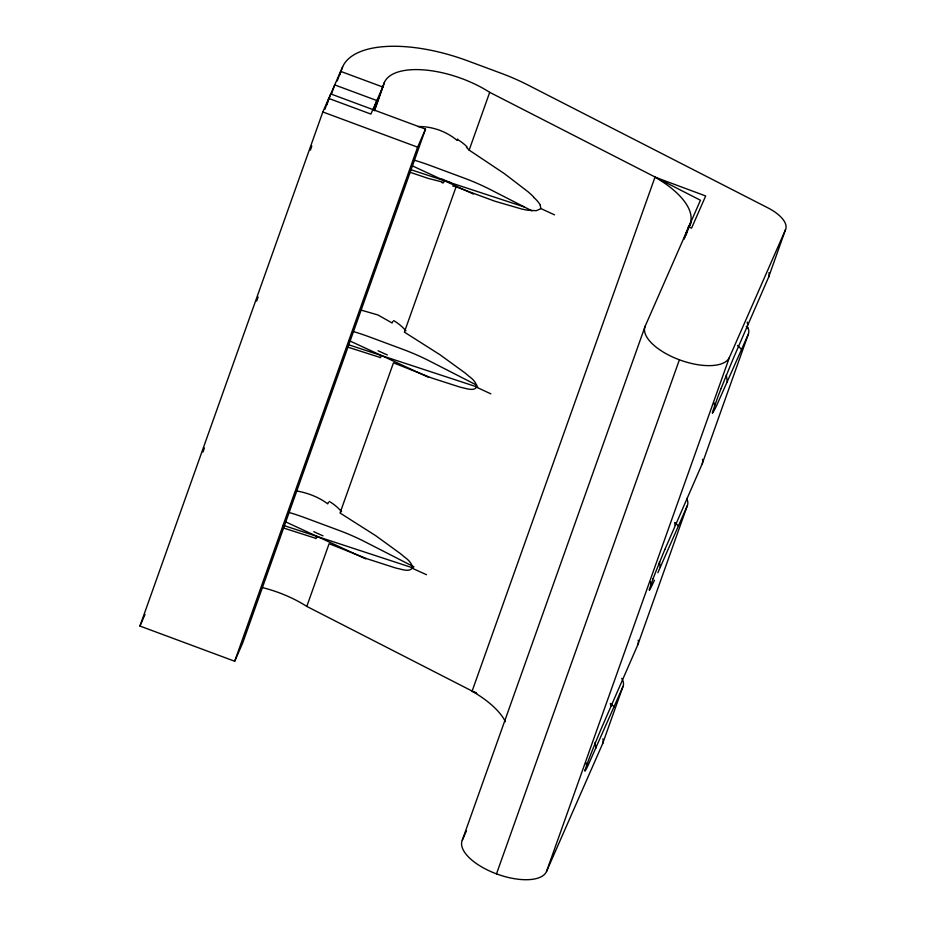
<?xml version="1.0" encoding="UTF-8"?>
<svg xmlns="http://www.w3.org/2000/svg" width="926" height="926" viewBox="0 0 926 926"><rect width="100%" height="100%" fill="white"/><g stroke="black" fill="none" stroke-linecap="round" stroke-linejoin="round"><path stroke-width="1.39" d="M374.463 110.75L384.417 82.379A69.67 30.477 19.6 0 1 489.704 92.334L700.45 200.259L645.202 326.114L462.294 840.195A44.946 19.666 19.6 0 0 496.498 873.878A44.946 19.666 19.6 0 0 546.537 871.47L602.629 743.682L622.955 686.571A33.706 14.747 19.6 0 0 621.751 678.33M476.751 693.424L306.795 606.414L329.112 543.701L367.506 558.934L395.634 567.985A109.499 94.255 54.2 0 0 400.078 569.015C415.392 573.645 415.288 564.547 404.361 556.954A109.499 94.255 54.2 0 0 400.669 553.817L375.759 535.714L340.039 513.004L393.469 362.818L431.852 378.051L459.99 387.103A109.499 94.255 54.2 0 0 464.435 388.133C479.807 392.751 479.622 383.758 468.718 376.083A109.499 94.255 54.2 0 0 465.026 372.935L440.116 354.832L404.384 332.121L456.067 186.867L494.611 201.127L521.789 209.044A111.838 96.269 54.2 0 0 526.825 210.04A84.197 72.483 54.2 0 0 528.051 210.237L536.212 210.7L540.252 208.998A3.021 2.604 54.2 0 0 540.564 208.408A3.021 2.604 54.2 0 0 540.703 207.725L540.228 205.375M585.151 769.772L588.751 759.575A26.889 0.764 -69.6 0 1 591.309 753.023L592.281 750.535A79.208 2.246 -69.6 0 1 594.77 744.354M649.508 588.89L653.108 578.692M476.878 387.381L490.838 393.839M721.076 388.573A39.494 1.123 -69.6 0 0 718.182 395.992L712.603 411.781A41.473 1.169 -69.6 0 0 712.441 412.846M326.878 104.8L330.744 93.92L425.52 129.119L242.612 643.2L234.695 661.245L139.93 626.045L322.827 111.965L342.632 66.857A112.37 49.159 19.6 0 1 467.723 60.861L501.325 73.339A112.37 49.159 19.6 0 1 527.901 84.995L767.862 207.841A33.706 14.747 19.6 0 1 785.537 229.602L768.603 277.21L733.681 357.586A285.729 8.079 -69.6 0 0 731.193 363.582L725.799 376.766A116.468 3.299 -69.6 0 0 723.38 382.785L721.088 388.538M202.968 452.038L204.414 447.952M256.676 301.077L258.123 296.991M310.384 150.116L311.83 146.03M324.899 109.314L328.765 98.434L370.886 114.072L383.514 85.308M331.323 94.417L334.714 84.903L376.824 100.54L373.444 110.067M337.261 80.886L340.652 71.371L382.774 87.009M339.726 75.018L342.632 66.857M374.417 110.495L384.417 82.379M234.695 661.245L417.603 147.165L425.52 129.119M533.665 196.96L533.006 196.312A84.197 72.483 54.2 0 0 531.385 194.761A116.028 99.881 54.2 0 0 527.959 191.705L504.392 173.637L469.146 150.116L489.704 92.334M505.422 721.713A78.664 34.412 19.6 0 0 472.086 691.224L654.995 177.144L705.681 195.965L691.572 228.12L688.435 226.951L684.152 239.001M684.164 238.63L686.583 231.836M686.016 235.169L689.824 224.462A78.664 34.412 19.6 0 0 654.995 177.144M689.812 226.013L691.271 221.939M496.498 873.878L679.395 359.797A44.946 19.666 19.6 0 1 645.202 326.114M546.537 871.47L729.433 357.39L785.537 229.602M594.77 744.342L597.571 737.478A196.856 5.568 -69.6 0 1 600.557 730.29L637.852 644.681L687.312 505.689A33.706 14.747 19.6 0 0 686.675 498.489M664.914 549.396L702.209 463.799L748.277 334.321A33.706 14.747 19.6 0 0 747.074 326.079M412.487 568.367L426.492 574.71M659.127 563.459L661.928 556.595A196.856 5.568 -69.6 0 1 664.914 549.407M139.93 626.045L145.023 614.447M462.294 840.195L466.322 831.027M748.277 334.321L716.574 405.681A291.285 8.241 -69.6 0 1 715.532 407.81L713.367 411.885A122.487 3.461 -69.6 0 1 712.707 412.857L712.441 412.938M687.312 505.689L657.865 572.719M622.955 686.571L588.01 765.536A201.15 5.695 -69.6 0 1 586.702 768.175L585.66 770.096A80.446 2.28 -69.6 0 1 585.012 770.941L585 770.895M689.824 224.462L688.435 226.951M654.474 580.185L652.367 584.665A201.15 5.695 -69.6 0 1 651.059 587.292L650.017 589.214A80.446 2.28 -69.6 0 1 649.369 590.059L649.357 590.024M417.985 126.538C432.072 126.318 446.309 131.284 457.062 140.393A34.146 2.303 -68.5 0 1 457.652 139.016M295.788 490.815C307.212 492.701 318.44 496.88 327.746 503.86A25.083 1.69 -68.5 0 1 328.406 502.378M361.047 310.083L377.912 314.967L392.103 322.977A25.083 1.69 -68.5 0 1 392.763 321.496M456.067 186.867L452.733 185.952M410.264 169.493L524.336 206.961M349.009 344.9L477.723 387.184M283.298 525.343L413.366 568.066M347.863 347.146L379.868 357.367A25.083 1.69 -68.5 0 0 381.628 355.619M282.65 527.739L315.511 538.237A25.083 1.69 -68.5 0 0 317.271 536.501M322.827 111.965L417.603 147.165M472.086 691.224L476.091 692.717M409.593 172.12L428.125 178.371L442.269 181.982A34.146 2.303 -68.5 0 0 442.165 182.804M540.564 208.408L554.524 214.855M411.827 165.627L473.36 194.066M349.09 340.583L428.831 377.438M286.041 522.067L365.782 558.922M532.022 210.896L490.641 189.714A112.37 49.159 19.6 0 0 464.065 178.058L430.463 165.58A112.37 49.159 19.6 0 0 414.327 160.186M477.006 385.309L429.676 361.082A112.37 49.159 19.6 0 0 403.099 349.415L369.497 336.937A112.37 49.159 19.6 0 0 353.304 331.531M413.934 566.839L365.33 541.965A112.37 49.159 19.6 0 0 338.742 530.297L305.152 517.819A112.37 49.159 19.6 0 0 288.947 512.414M466.484 147.303L469.146 150.116M746.24 326.623L748.289 328.637M737.524 345.444L741.622 349.484M675.343 522.924L678.411 525.945M610.986 703.806L614.065 706.827M747.259 322.051L747.676 324.852M726.297 374.961L727.361 381.975M714.154 402.937L714.571 405.704M674.741 522.553L675.17 525.389M659.416 561.596L660.273 567.279M650.469 581.91L650.897 584.676M610.384 703.436L610.824 706.272M595.059 742.478L595.916 748.162M586.123 762.793L586.54 765.559M261.908 587.454A69.67 30.477 19.6 0 1 306.795 606.414M323 535.818A52.203 9.225 26.9 0 1 313.764 531.651M729.433 357.39A44.946 19.666 19.6 0 1 679.395 359.797M602.907 738.867A33.706 14.747 19.6 0 1 602.629 743.682M457.583 139.571A47.724 45.895 -29.2 0 1 467.005 146.806M444.561 180.744A34.146 2.303 -68.5 0 1 443.114 183.035M451.008 182.723A47.724 15.152 28.6 0 1 441.852 178.984M533.492 197.203A28.752 24.759 54.2 0 1 540.46 205.236M768.95 272.707A33.706 14.747 19.6 0 1 768.603 277.21M393.631 320.558A52.203 49.761 -35 0 1 405.924 330.825M387.346 354.936A52.203 9.225 26.9 0 1 378.121 350.769M659.127 563.471A79.208 2.246 -69.6 0 0 656.638 569.64L655.677 572.083A26.889 0.764 -69.6 0 0 653.119 578.657M649.369 589.931A30.998 0.88 -69.6 0 1 649.485 588.959M702.556 459.296A33.706 14.747 19.6 0 1 702.209 463.799M329.286 501.441A52.203 49.761 -35 0 1 341.578 511.708M585.012 770.814A30.998 0.88 -69.6 0 1 585.128 769.842M638.211 640.179A33.706 14.747 19.6 0 1 637.852 644.681"/></g></svg>
